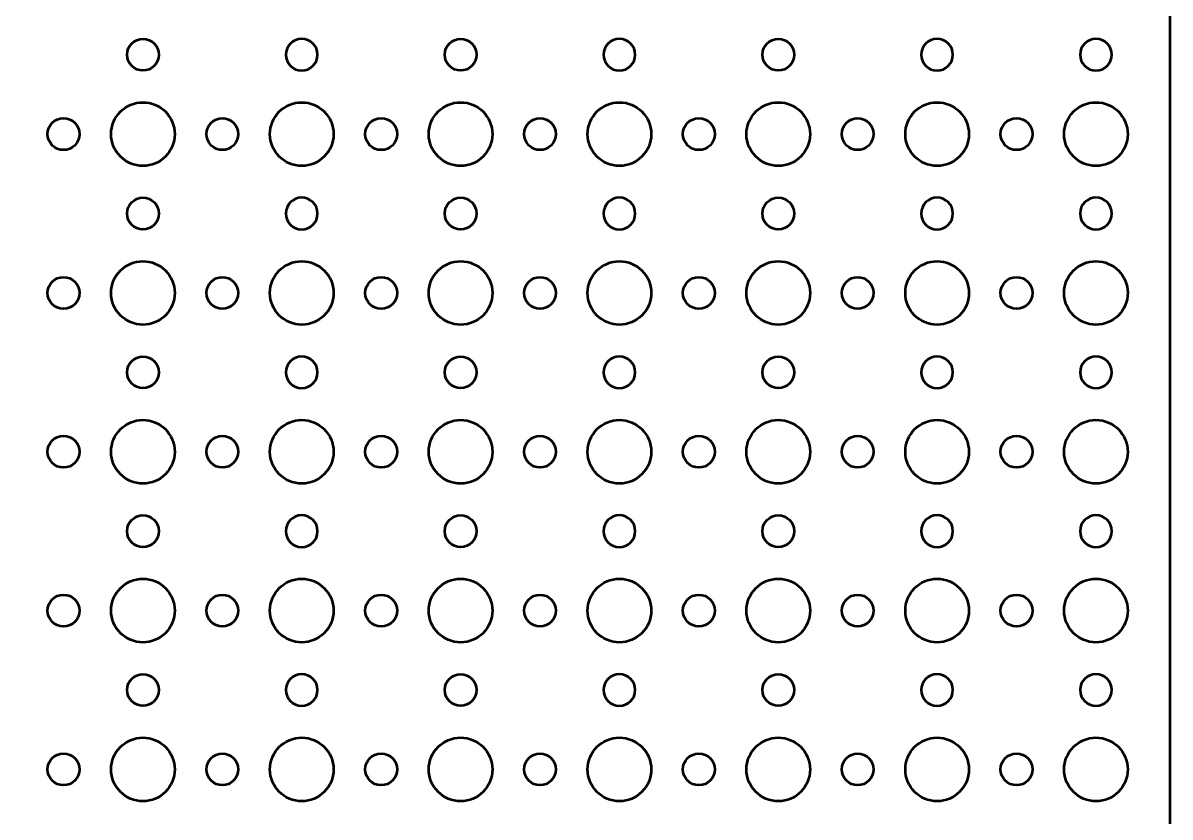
# Model space of a CAD drawing. Header units: centimetres. Extents: x -20.9 to 20.9, y -14.9 to 14.9.
# Drawn here: x 10.12 to 20.95, y -7.2 to 0.3 of the extents above; entities that cross this region are included whole.
import ezdxf

# ---------------------------------------------------------------- set-up
doc = ezdxf.new("R2010")
doc.units = ezdxf.units.CM
doc.header["$MEASUREMENT"] = 0
doc.layers.add('Layer 1', color=7, linetype='Continuous')

msp = doc.modelspace()

# ---------------------------------------------------------------- linework, layer by layer
at = {"layer": 'Layer 1', "lineweight": 53}
for centre, major_axis in [((11.25, 0), (0, 0.15)), ((14.25, 0), (0, 0.15)), ((17.25, 0), (0, 0.15)), ((11.25001, -0.75001), (0, 0.30001)), ((12.75001, -0.75001), (0, 0.30001)), ((14.25001, -0.75001), (0, 0.30001)), ((15.75001, -0.75001), (0, 0.30001)), ((17.25001, -0.75001), (0, 0.30001)), ((18.75001, -0.75001), (0, 0.30001)), ((20.25001, -0.75001), (0, 0.30001)), ((10.5, -0.75), (0, 0.15)), ((12, -0.75), (0, 0.15)), ((13.5, -0.75), (0, 0.15)), ((15, -0.75), (0, 0.15)), ((16.5, -0.75), (0, 0.15)), ((18, -0.75), (0, 0.15)), ((19.5, -0.75), (0, 0.15)), ((11.25, -1.5), (0, 0.15)), ((14.25, -1.5), (0, 0.15)), ((17.25, -1.5), (0, 0.15)), ((11.25001, -2.25001), (0, 0.30001)), ((12.75001, -2.25001), (0, 0.30001)), ((14.25001, -2.25001), (0, 0.30001)), ((15.75001, -2.25001), (0, 0.30001)), ((17.25001, -2.25001), (0, 0.30001)), ((18.75001, -2.25001), (0, 0.30001)), ((20.25001, -2.25001), (0, 0.30001)), ((10.5, -2.25), (0, 0.15)), ((12, -2.25), (0, 0.15)), ((13.5, -2.25), (0, 0.15)), ((15, -2.25), (0, 0.15)), ((16.5, -2.25), (0, 0.15)), ((18, -2.25), (0, 0.15)), ((19.5, -2.25), (0, 0.15)), ((11.25, -3), (0, 0.15)), ((14.25, -3), (0, 0.15)), ((17.25, -3), (0, 0.15)), ((11.25001, -3.75001), (0, 0.30001)), ((12.75001, -3.75001), (0, 0.30001)), ((14.25001, -3.75001), (0, 0.30001)), ((15.75001, -3.75001), (0, 0.30001)), ((17.25001, -3.75001), (0, 0.30001)), ((18.75001, -3.75001), (0, 0.30001)), ((20.25001, -3.75001), (0, 0.30001)), ((10.5, -3.75), (0, 0.15)), ((12, -3.75), (0, 0.15)), ((13.5, -3.75), (0, 0.15)), ((15, -3.75), (0, 0.15)), ((16.5, -3.75), (0, 0.15)), ((18, -3.75), (0, 0.15)), ((19.5, -3.75), (0, 0.15)), ((11.25, -4.5), (0, 0.15)), ((14.25, -4.5), (0, 0.15)), ((17.25, -4.5), (0, 0.15)), ((11.25001, -5.25001), (0, 0.30001)), ((12.75001, -5.25001), (0, 0.30001)), ((14.25001, -5.25001), (0, 0.30001)), ((15.75001, -5.25001), (0, 0.30001)), ((17.25001, -5.25001), (0, 0.30001)), ((18.75001, -5.25001), (0, 0.30001)), ((20.25001, -5.25001), (0, 0.30001)), ((10.5, -5.25), (0, 0.15)), ((12, -5.25), (0, 0.15)), ((13.5, -5.25), (0, 0.15)), ((15, -5.25), (0, 0.15)), ((16.5, -5.25), (0, 0.15)), ((18, -5.25), (0, 0.15)), ((19.5, -5.25), (0, 0.15)), ((11.25, -6), (0, 0.15)), ((14.25, -6), (0, 0.15)), ((17.25, -6), (0, 0.15)), ((11.25001, -6.75001), (0, 0.30001)), ((12.75001, -6.75001), (0, 0.30001)), ((14.25001, -6.75001), (0, 0.30001)), ((15.75001, -6.75001), (0, 0.30001)), ((17.25001, -6.75001), (0, 0.30001)), ((18.75001, -6.75001), (0, 0.30001)), ((20.25001, -6.75001), (0, 0.30001)), ((10.5, -6.75), (0, 0.15)), ((12, -6.75), (0, 0.15)), ((13.5, -6.75), (0, 0.15)), ((15, -6.75), (0, 0.15)), ((16.5, -6.75), (0, 0.15)), ((18, -6.75), (0, 0.15)), ((19.5, -6.75), (0, 0.15))]:
    msp.add_ellipse(centre, major_axis=major_axis, ratio=1, dxfattribs=at)
for points, knots in [([(0.05, -14.45), (0.05, -14.45), (0.05, 14.45), (0.05, 14.45), (0.05, 14.45), (0.05, 14.72614), (0.27386, 14.95), (0.55, 14.95), (0.55, 14.95), (0.55, 14.95), (20.45, 14.95), (20.45, 14.95), (20.45, 14.95), (20.72614, 14.95), (20.95, 14.72614), (20.95, 14.45), (20.95, 14.45), (20.95, 14.45), (20.95, -14.45), (20.95, -14.45), (20.95, -14.45), (20.95, -14.72614), (20.72614, -14.95), (20.45, -14.95), (20.45, -14.95), (20.45, -14.95), (0.55, -14.95), (0.55, -14.95), (0.55, -14.95), (0.27386, -14.95), (0.05, -14.72614), (0.05, -14.45)], [0, 0, 0, 0, 0.11111111, 0.11111111, 0.11111111, 0.11111111, 0.22222222, 0.22222222, 0.22222222, 0.22222222, 0.33333333, 0.33333333, 0.33333333, 0.33333333, 0.44444444, 0.44444444, 0.44444444, 0.44444444, 0.55555556, 0.55555556, 0.55555556, 0.55555556, 0.66666667, 0.66666667, 0.66666667, 0.66666667, 0.77777778, 0.77777778, 0.77777778, 0.77777778, 1, 1, 1, 1]), ([(12.6, 0), (12.6, 0.08284), (12.66716, 0.15), (12.75, 0.15), (12.75, 0.15), (12.83284, 0.15), (12.9, 0.08284), (12.9, 0), (12.9, 0), (12.9, -0.08284), (12.83284, -0.15), (12.75, -0.15), (12.75, -0.15), (12.66716, -0.15), (12.6, -0.08284), (12.6, 0)], [0, 0, 0, 0, 0.2, 0.2, 0.2, 0.2, 0.4, 0.4, 0.4, 0.4, 0.6, 0.6, 0.6, 0.6, 1, 1, 1, 1]), ([(15.6, 0), (15.6, 0.08284), (15.66716, 0.15), (15.75, 0.15), (15.75, 0.15), (15.83284, 0.15), (15.9, 0.08284), (15.9, 0), (15.9, 0), (15.9, -0.08284), (15.83284, -0.15), (15.75, -0.15), (15.75, -0.15), (15.66716, -0.15), (15.6, -0.08284), (15.6, 0)], [0, 0, 0, 0, 0.2, 0.2, 0.2, 0.2, 0.4, 0.4, 0.4, 0.4, 0.6, 0.6, 0.6, 0.6, 1, 1, 1, 1]), ([(18.6, 0), (18.6, 0.08284), (18.66716, 0.15), (18.75, 0.15), (18.75, 0.15), (18.83284, 0.15), (18.9, 0.08284), (18.9, 0), (18.9, 0), (18.9, -0.08284), (18.83284, -0.15), (18.75, -0.15), (18.75, -0.15), (18.66716, -0.15), (18.6, -0.08284), (18.6, 0)], [0, 0, 0, 0, 0.2, 0.2, 0.2, 0.2, 0.4, 0.4, 0.4, 0.4, 0.6, 0.6, 0.6, 0.6, 1, 1, 1, 1]), ([(20.1, 0), (20.1, 0.08284), (20.16716, 0.15), (20.25, 0.15), (20.25, 0.15), (20.33284, 0.15), (20.4, 0.08284), (20.4, 0), (20.4, 0), (20.4, -0.08284), (20.33284, -0.15), (20.25, -0.15), (20.25, -0.15), (20.16716, -0.15), (20.1, -0.08284), (20.1, 0)], [0, 0, 0, 0, 0.2, 0.2, 0.2, 0.2, 0.4, 0.4, 0.4, 0.4, 0.6, 0.6, 0.6, 0.6, 1, 1, 1, 1]), ([(12.6, -1.5), (12.6, -1.41716), (12.66716, -1.35), (12.75, -1.35), (12.75, -1.35), (12.83284, -1.35), (12.9, -1.41716), (12.9, -1.5), (12.9, -1.5), (12.9, -1.58284), (12.83284, -1.65), (12.75, -1.65), (12.75, -1.65), (12.66716, -1.65), (12.6, -1.58284), (12.6, -1.5)], [0, 0, 0, 0, 0.2, 0.2, 0.2, 0.2, 0.4, 0.4, 0.4, 0.4, 0.6, 0.6, 0.6, 0.6, 1, 1, 1, 1]), ([(15.6, -1.5), (15.6, -1.41716), (15.66716, -1.35), (15.75, -1.35), (15.75, -1.35), (15.83284, -1.35), (15.9, -1.41716), (15.9, -1.5), (15.9, -1.5), (15.9, -1.58284), (15.83284, -1.65), (15.75, -1.65), (15.75, -1.65), (15.66716, -1.65), (15.6, -1.58284), (15.6, -1.5)], [0, 0, 0, 0, 0.2, 0.2, 0.2, 0.2, 0.4, 0.4, 0.4, 0.4, 0.6, 0.6, 0.6, 0.6, 1, 1, 1, 1]), ([(18.6, -1.5), (18.6, -1.41716), (18.66716, -1.35), (18.75, -1.35), (18.75, -1.35), (18.83284, -1.35), (18.9, -1.41716), (18.9, -1.5), (18.9, -1.5), (18.9, -1.58284), (18.83284, -1.65), (18.75, -1.65), (18.75, -1.65), (18.66716, -1.65), (18.6, -1.58284), (18.6, -1.5)], [0, 0, 0, 0, 0.2, 0.2, 0.2, 0.2, 0.4, 0.4, 0.4, 0.4, 0.6, 0.6, 0.6, 0.6, 1, 1, 1, 1]), ([(20.1, -1.5), (20.1, -1.41716), (20.16716, -1.35), (20.25, -1.35), (20.25, -1.35), (20.33284, -1.35), (20.4, -1.41716), (20.4, -1.5), (20.4, -1.5), (20.4, -1.58284), (20.33284, -1.65), (20.25, -1.65), (20.25, -1.65), (20.16716, -1.65), (20.1, -1.58284), (20.1, -1.5)], [0, 0, 0, 0, 0.2, 0.2, 0.2, 0.2, 0.4, 0.4, 0.4, 0.4, 0.6, 0.6, 0.6, 0.6, 1, 1, 1, 1]), ([(12.6, -3), (12.6, -2.91716), (12.66716, -2.85), (12.75, -2.85), (12.75, -2.85), (12.83284, -2.85), (12.9, -2.91716), (12.9, -3), (12.9, -3), (12.9, -3.08284), (12.83284, -3.15), (12.75, -3.15), (12.75, -3.15), (12.66716, -3.15), (12.6, -3.08284), (12.6, -3)], [0, 0, 0, 0, 0.2, 0.2, 0.2, 0.2, 0.4, 0.4, 0.4, 0.4, 0.6, 0.6, 0.6, 0.6, 1, 1, 1, 1]), ([(15.6, -3), (15.6, -2.91716), (15.66716, -2.85), (15.75, -2.85), (15.75, -2.85), (15.83284, -2.85), (15.9, -2.91716), (15.9, -3), (15.9, -3), (15.9, -3.08284), (15.83284, -3.15), (15.75, -3.15), (15.75, -3.15), (15.66716, -3.15), (15.6, -3.08284), (15.6, -3)], [0, 0, 0, 0, 0.2, 0.2, 0.2, 0.2, 0.4, 0.4, 0.4, 0.4, 0.6, 0.6, 0.6, 0.6, 1, 1, 1, 1]), ([(18.6, -3), (18.6, -2.91716), (18.66716, -2.85), (18.75, -2.85), (18.75, -2.85), (18.83284, -2.85), (18.9, -2.91716), (18.9, -3), (18.9, -3), (18.9, -3.08284), (18.83284, -3.15), (18.75, -3.15), (18.75, -3.15), (18.66716, -3.15), (18.6, -3.08284), (18.6, -3)], [0, 0, 0, 0, 0.2, 0.2, 0.2, 0.2, 0.4, 0.4, 0.4, 0.4, 0.6, 0.6, 0.6, 0.6, 1, 1, 1, 1]), ([(20.1, -3), (20.1, -2.91716), (20.16716, -2.85), (20.25, -2.85), (20.25, -2.85), (20.33284, -2.85), (20.4, -2.91716), (20.4, -3), (20.4, -3), (20.4, -3.08284), (20.33284, -3.15), (20.25, -3.15), (20.25, -3.15), (20.16716, -3.15), (20.1, -3.08284), (20.1, -3)], [0, 0, 0, 0, 0.2, 0.2, 0.2, 0.2, 0.4, 0.4, 0.4, 0.4, 0.6, 0.6, 0.6, 0.6, 1, 1, 1, 1]), ([(12.6, -4.5), (12.6, -4.41716), (12.66716, -4.35), (12.75, -4.35), (12.75, -4.35), (12.83284, -4.35), (12.9, -4.41716), (12.9, -4.5), (12.9, -4.5), (12.9, -4.58284), (12.83284, -4.65), (12.75, -4.65), (12.75, -4.65), (12.66716, -4.65), (12.6, -4.58284), (12.6, -4.5)], [0, 0, 0, 0, 0.2, 0.2, 0.2, 0.2, 0.4, 0.4, 0.4, 0.4, 0.6, 0.6, 0.6, 0.6, 1, 1, 1, 1]), ([(15.6, -4.5), (15.6, -4.41716), (15.66716, -4.35), (15.75, -4.35), (15.75, -4.35), (15.83284, -4.35), (15.9, -4.41716), (15.9, -4.5), (15.9, -4.5), (15.9, -4.58284), (15.83284, -4.65), (15.75, -4.65), (15.75, -4.65), (15.66716, -4.65), (15.6, -4.58284), (15.6, -4.5)], [0, 0, 0, 0, 0.2, 0.2, 0.2, 0.2, 0.4, 0.4, 0.4, 0.4, 0.6, 0.6, 0.6, 0.6, 1, 1, 1, 1]), ([(18.6, -4.5), (18.6, -4.41716), (18.66716, -4.35), (18.75, -4.35), (18.75, -4.35), (18.83284, -4.35), (18.9, -4.41716), (18.9, -4.5), (18.9, -4.5), (18.9, -4.58284), (18.83284, -4.65), (18.75, -4.65), (18.75, -4.65), (18.66716, -4.65), (18.6, -4.58284), (18.6, -4.5)], [0, 0, 0, 0, 0.2, 0.2, 0.2, 0.2, 0.4, 0.4, 0.4, 0.4, 0.6, 0.6, 0.6, 0.6, 1, 1, 1, 1]), ([(20.1, -4.5), (20.1, -4.41716), (20.16716, -4.35), (20.25, -4.35), (20.25, -4.35), (20.33284, -4.35), (20.4, -4.41716), (20.4, -4.5), (20.4, -4.5), (20.4, -4.58284), (20.33284, -4.65), (20.25, -4.65), (20.25, -4.65), (20.16716, -4.65), (20.1, -4.58284), (20.1, -4.5)], [0, 0, 0, 0, 0.2, 0.2, 0.2, 0.2, 0.4, 0.4, 0.4, 0.4, 0.6, 0.6, 0.6, 0.6, 1, 1, 1, 1]), ([(12.6, -6), (12.6, -5.91716), (12.66716, -5.85), (12.75, -5.85), (12.75, -5.85), (12.83284, -5.85), (12.9, -5.91716), (12.9, -6), (12.9, -6), (12.9, -6.08284), (12.83284, -6.15), (12.75, -6.15), (12.75, -6.15), (12.66716, -6.15), (12.6, -6.08284), (12.6, -6)], [0, 0, 0, 0, 0.2, 0.2, 0.2, 0.2, 0.4, 0.4, 0.4, 0.4, 0.6, 0.6, 0.6, 0.6, 1, 1, 1, 1]), ([(15.6, -6), (15.6, -5.91716), (15.66716, -5.85), (15.75, -5.85), (15.75, -5.85), (15.83284, -5.85), (15.9, -5.91716), (15.9, -6), (15.9, -6), (15.9, -6.08284), (15.83284, -6.15), (15.75, -6.15), (15.75, -6.15), (15.66716, -6.15), (15.6, -6.08284), (15.6, -6)], [0, 0, 0, 0, 0.2, 0.2, 0.2, 0.2, 0.4, 0.4, 0.4, 0.4, 0.6, 0.6, 0.6, 0.6, 1, 1, 1, 1]), ([(18.6, -6), (18.6, -5.91716), (18.66716, -5.85), (18.75, -5.85), (18.75, -5.85), (18.83284, -5.85), (18.9, -5.91716), (18.9, -6), (18.9, -6), (18.9, -6.08284), (18.83284, -6.15), (18.75, -6.15), (18.75, -6.15), (18.66716, -6.15), (18.6, -6.08284), (18.6, -6)], [0, 0, 0, 0, 0.2, 0.2, 0.2, 0.2, 0.4, 0.4, 0.4, 0.4, 0.6, 0.6, 0.6, 0.6, 1, 1, 1, 1]), ([(20.1, -6), (20.1, -5.91716), (20.16716, -5.85), (20.25, -5.85), (20.25, -5.85), (20.33284, -5.85), (20.4, -5.91716), (20.4, -6), (20.4, -6), (20.4, -6.08284), (20.33284, -6.15), (20.25, -6.15), (20.25, -6.15), (20.16716, -6.15), (20.1, -6.08284), (20.1, -6)], [0, 0, 0, 0, 0.2, 0.2, 0.2, 0.2, 0.4, 0.4, 0.4, 0.4, 0.6, 0.6, 0.6, 0.6, 1, 1, 1, 1])]:
    msp.add_open_spline(points, degree=3, knots=knots, dxfattribs=at)

doc.saveas('drawing.dxf')
